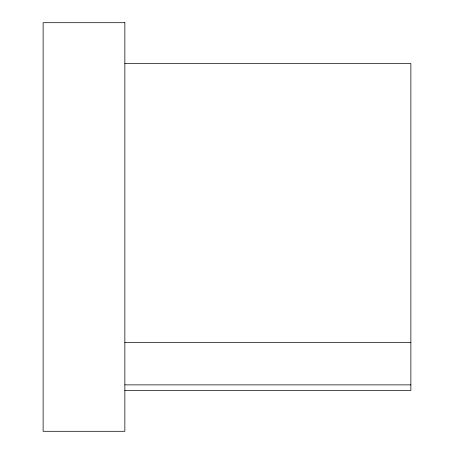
<?xml version="1.0" encoding="UTF-8"?>
<svg xmlns="http://www.w3.org/2000/svg" width="454" height="454" viewBox="0 0 454 454"><rect width="100%" height="100%" fill="white"/><g stroke="black" fill="none" stroke-linecap="round" stroke-linejoin="round"><path stroke-width="0.68" d="M124.85 63.56L410.87 63.56L410.87 390.44L124.85 390.44M124.85 342.571L410.87 342.571M124.85 384.873L410.87 384.873M124.85 22.7L43.13 22.7L43.13 431.3L124.85 431.3L124.85 22.7"/></g></svg>
